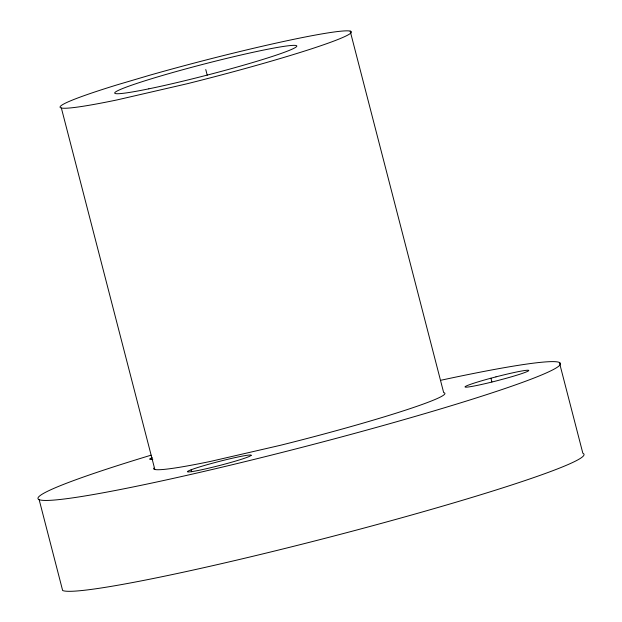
<?xml version="1.0" encoding="UTF-8"?>
<svg xmlns="http://www.w3.org/2000/svg" width="622" height="622" viewBox="0 0 622 622"><rect width="100%" height="100%" fill="white"/><g stroke="black" fill="none" stroke-linecap="round" stroke-linejoin="round"><path stroke-width="0.93" d="M559.357 362.408L582.853 453.275A269.855 16.475 -14.5 0 1 347.644 532.416A269.855 16.475 -14.5 0 1 62.643 590.511L39.147 499.653M490.929 378.215L491.893 381.962M350.178 31.1A150.438 9.182 -14.5 0 1 186.802 83.83L117.13 99.901A150.438 9.182 -14.5 0 1 117.045 84.872L149.972 75.153A150.438 9.182 -14.5 0 1 350.178 31.1L443.665 392.591A150.438 9.182 -14.5 0 1 280.289 445.321L210.617 461.392A150.438 9.182 -14.5 0 1 153.72 468.102M205.765 69.54L207.219 75.184M191.102 469.82L191.584 471.694M61.353 107.979L154.839 469.47M441.177 380.19A269.855 16.475 -14.5 0 1 498.191 390.818A269.855 16.475 -14.5 0 1 105.281 492.391A269.855 16.475 -14.5 0 1 151.053 455.187M152.818 459.215A32.912 2.006 -14.5 0 1 152.172 457.675M251.055 455.506L249.173 456.517A32.912 2.006 -14.5 0 1 208.16 468.296A32.912 2.006 -14.5 0 1 189.492 470.434L193.403 468.949A32.912 2.006 -14.5 0 1 230.513 458.647A32.912 2.006 -14.5 0 1 251.055 455.506M495.952 376.87L487.741 379.07A32.912 2.006 -14.5 0 0 465.45 387.133A32.912 2.006 -14.5 0 0 497.857 380.524L506.067 378.324A32.912 2.006 -14.5 0 0 528.358 370.261A32.912 2.006 -14.5 0 0 495.952 376.87M148.845 88.829A94.031 5.738 -14.5 0 0 295.761 47.256A94.031 5.738 -14.5 0 0 172.683 72.541A94.031 5.738 -14.5 0 0 148.845 88.829"/></g></svg>
